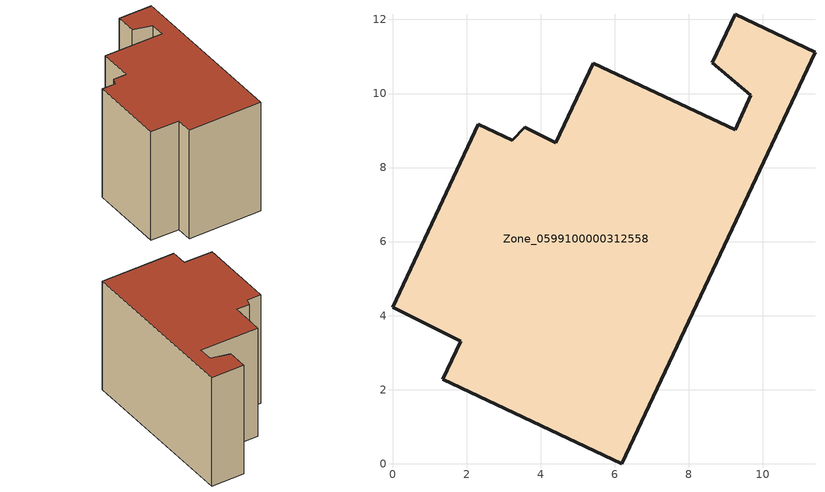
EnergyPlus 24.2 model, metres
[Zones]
Zone_0599100000312558
 floor ground (C_G): 9.25,12.14 11.41,11.12 6.19,0 1.36,2.28 1.85,3.3 0,4.22 2.32,9.16 3.23,8.74 3.57,9.09 4.4,8.68 5.42,10.82 9.25,9.02 9.68,9.95 8.63,10.83 z0
 wall outside (C_F): 11.41,11.12 9.25,12.14 8.63,10.83 9.68,9.95 9.25,9.02 5.42,10.82 4.4,8.68 3.57,9.09 3.23,8.74 2.32,9.16 0,4.22 1.85,3.3 1.36,2.28 6.19,0 11.41,11.12 z0:8.3
 roof outside (C_R): 1.36,2.28 6.19,0 11.41,11.12 9.25,12.14 8.63,10.83 9.68,9.95 9.25,9.02 5.42,10.82 4.4,8.68 3.57,9.09 3.23,8.74 2.32,9.16 0,4.22 1.85,3.3 z8.3
[BUILDING]
Pand.0599100000312558: North Axis=0; Terrain=City; Loads Convergence Tolerance Value=0.04; Temperature Convergence Tolerance Value=0.4; Solar Distribution=FullExterior; Maximum Number of Warmup Days=25; Minimum Number of Warmup Days=1
[Site:Location]
Rotterdam.The.Hague.AP_ZH_NLD Design_Conditions: Latitude=51.96; Longitude=4.45; Time Zone=1; Elevation=-4.5
[SITE:GROUNDTEMPERATURE:BUILDINGSURFACE]
18, 18, 18, 18, 18, 18, 18, 18, 18, 18, 18, 18
[MATERIAL] Thermal Absorptance=0.9; Solar Absorptance=0.7; Visible Absorptance=0.7
Name | Roughness | Thickness | Conductivity | Density | Specific Heat
G.TC.1975-1991 | MediumSmooth | 0.15 | 0.288461 | 540 | 1210
F.TC.1975-1991 | Rough | 0.3 | 0.230769 | 1920 | 840
R.TC.1975-1991 | MediumRough | 0.2 | 0.153846 | 1500 | 1000
[CONSTRUCTION]
C_G: G.TC.1975-1991
C_F: F.TC.1975-1991
C_R: R.TC.1975-1991
[ZONE]
Zone_0599100000312558: Type=1; Multiplier=1; Ceiling Height=Autocalculate; Volume=Autocalculate; Floor Area=autocalculate; Part of Total Floor Area=Yes
[ZONEINFILTRATION:DESIGNFLOWRATE]
Infil_Zone_0599100000312558: Zone or ZoneList or Space or SpaceList=Zone_0599100000312558; Schedule=AlwaysOn; Design Flow Rate Calculation Method=Flow/Area; Flow Rate per Floor Area=0.003; Constant Term Coefficient=1; Temperature Term Coefficient=0; Velocity Term Coefficient=0; Velocity Squared Term Coefficient=0
[HVACTEMPLATE:ZONE:IDEALLOADSAIRSYSTEM]
Zone_0599100000312558: Maximum Heating Supply Air Temperature=50; Minimum Cooling Supply Air Temperature=13; Maximum Heating Supply Air Humidity Ratio=0.0156; Minimum Cooling Supply Air Humidity Ratio=0.0077; Heating Limit=NoLimit; Cooling Limit=NoLimit; Dehumidification Control Type=ConstantSensibleHeatRatio; Cooling Sensible Heat Ratio=0.7; Dehumidification Setpoint=60; Humidification Control Type=None; Humidification Setpoint=30; Outdoor Air Method=None; Outdoor Air Flow Rate per Person=0.00944; Outdoor Air Flow Rate per Zone Floor Area=0; Outdoor Air Flow Rate per Zone=0; Demand Controlled Ventilation Type=None; Outdoor Air Economizer Type=NoEconomizer; Heat Recovery Type=None; Sensible Heat Recovery Effectiveness=0.7; Latent Heat Recovery Effectiveness=0.65
[ZONECONTROL:THERMOSTAT]
ThermostatControl_Zone_0599100000312558: Zone or ZoneList=Zone_0599100000312558; Control Type Schedule=DualSetpointControlType; Control 1=Thermostat_Zone_0599100000312558; Temperature Difference Between Cutout And Setpoint=0
[THERMOSTATSETPOINT:DUALSETPOINT]
Thermostat_Zone_0599100000312558: Heating Setpoint Temperature Schedule=HeatingSetpoint_Zone_0599100000312558; Cooling Setpoint Temperature Schedule=CoolingSetpoint_Zone_0599100000312558
[SCHEDULE:COMPACT]
HeatingSetpoint_Zone_0599100000312558: Through: 12/31, For: AllDays, Until: 24:00, 21
CoolingSetpoint_Zone_0599100000312558: Through: 12/31, For: AllDays, Until: 24:00, 24
DualSetpointControlType: Through: 12/31, For: AllDays, Until: 24:00, 4
AlwaysOn: Through: 12/31, For: AllDays, Until: 24:00, 1
